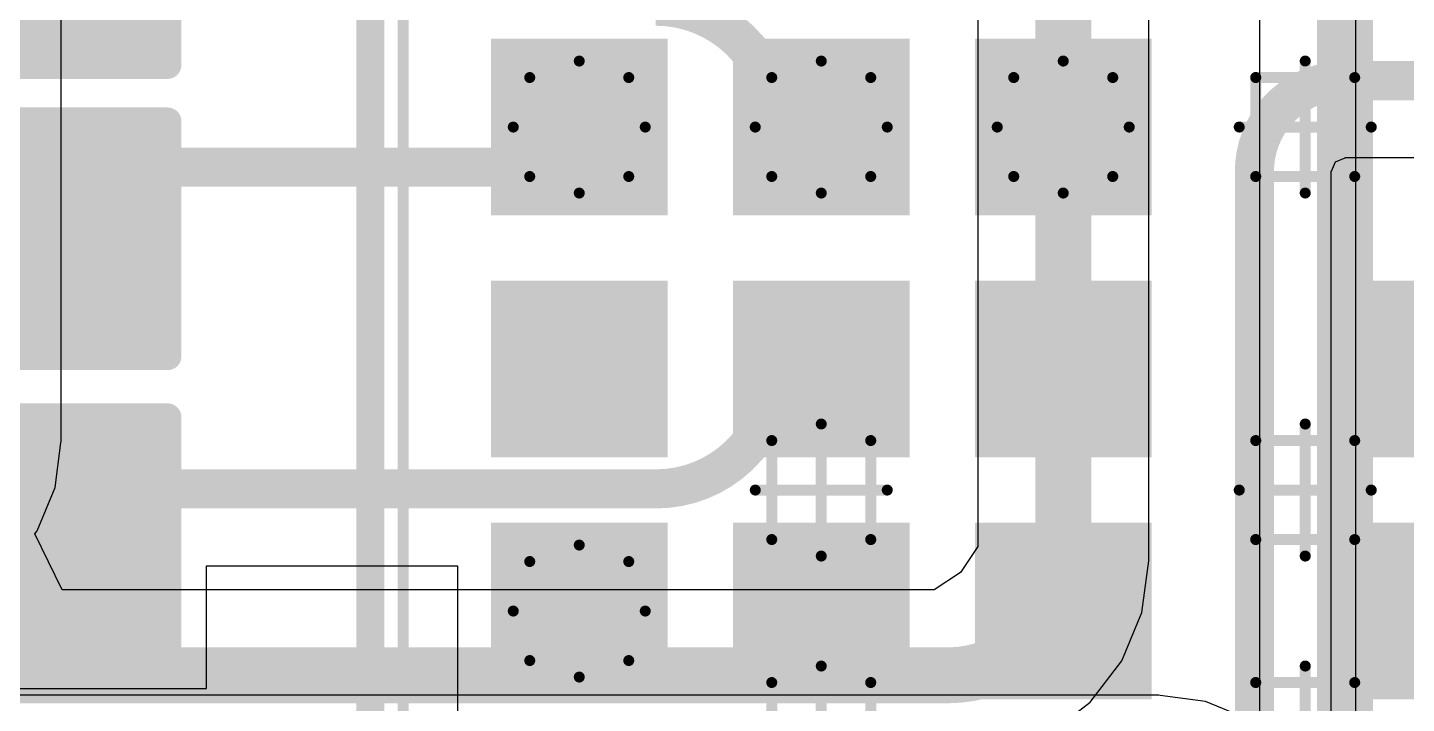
# Model space of a CAD drawing. Header units: inches. Extents: x -0.01 to 2.44, y -0.01 to 2.26.
# Drawn here: x 1.498 to 1.7447, y 0.3448 to 0.4657 of the extents above; entities that cross this region are included whole.
import ezdxf

# ---------------------------------------------------------------- set-up
doc = ezdxf.new("R2010")
doc.units = ezdxf.units.IN
doc.header["$MEASUREMENT"] = 0
for name, color, linetype in [('SIGNAL1', 90, 'Continuous'), ('SIGNAL2', 156, 'Continuous'), ('Top 3D Body', 76, 'Continuous'), ('Top Assembly', 56, 'Continuous'), ('Top Component Center', 56, 'Continuous'), ('Top Layer', 1, 'Continuous'), ('Top Overlay', 2, 'Continuous'), ('Top Paste', 8, 'Continuous'), ('Top Solder', 216, 'Continuous')]:
    doc.layers.add(name, color=color, linetype=linetype)

# ---------------------------------------------------------------- blocks, each defined once
blk = doc.blocks.new('NORA_B120_00B_28')
at = {"layer": 'Top Layer'}
for points in [[(0.03346, -0.01181), (0.00984, -0.01181), (0.00984, 0.01181), (0.03346, 0.01181)], [(0.09843, -0.01181), (0.0748, -0.01181), (0.0748, 0.01181), (0.09843, 0.01181)], [(0.14173, -0.01181), (0.11811, -0.01181), (0.11811, 0.01181), (0.14173, 0.01181)], [(0.18504, -0.01181), (0.16142, -0.01181), (0.16142, 0.01181), (0.18504, 0.01181)], [(0.03346, -0.05512), (0.00984, -0.05512), (0.00984, -0.0315), (0.03346, -0.0315)], [(0.09843, -0.05512), (0.0748, -0.05512), (0.0748, -0.0315), (0.09843, -0.0315)], [(0.14173, -0.05512), (0.11811, -0.05512), (0.11811, -0.0315), (0.14173, -0.0315)], [(0.18504, -0.05512), (0.16142, -0.05512), (0.16142, -0.0315), (0.18504, -0.0315)], [(0.09843, -0.09843), (0.0748, -0.09843), (0.0748, -0.0748), (0.09843, -0.0748)], [(0.14173, -0.09843), (0.11811, -0.09843), (0.11811, -0.0748), (0.14173, -0.0748)], [(0.18504, -0.09843), (0.16142, -0.09843), (0.16142, -0.0748), (0.18504, -0.0748)]]:
    blk.add_hatch(color=1, dxfattribs=at).paths.add_polyline_path(points)
at = {"layer": 'Top Paste'}
for points in [[(0.03346, -0.01181), (0.00984, -0.01181), (0.00984, 0.01181), (0.03346, 0.01181)], [(0.09843, -0.01181), (0.0748, -0.01181), (0.0748, 0.01181), (0.09843, 0.01181)], [(0.14173, -0.01181), (0.11811, -0.01181), (0.11811, 0.01181), (0.14173, 0.01181)], [(0.18504, -0.01181), (0.16142, -0.01181), (0.16142, 0.01181), (0.18504, 0.01181)], [(0.03346, -0.05512), (0.00984, -0.05512), (0.00984, -0.0315), (0.03346, -0.0315)], [(0.09843, -0.05512), (0.0748, -0.05512), (0.0748, -0.0315), (0.09843, -0.0315)], [(0.14173, -0.05512), (0.11811, -0.05512), (0.11811, -0.0315), (0.14173, -0.0315)], [(0.18504, -0.05512), (0.16142, -0.05512), (0.16142, -0.0315), (0.18504, -0.0315)], [(0.09843, -0.09843), (0.0748, -0.09843), (0.0748, -0.0748), (0.09843, -0.0748)], [(0.14173, -0.09843), (0.11811, -0.09843), (0.11811, -0.0748), (0.14173, -0.0748)], [(0.18504, -0.09843), (0.16142, -0.09843), (0.16142, -0.0748), (0.18504, -0.0748)]]:
    blk.add_hatch(color=8, dxfattribs=at).paths.add_polyline_path(points)
at = {"layer": 'Top Solder'}
for points in [[(0.03746, -0.01581), (0.00584, -0.01581), (0.00584, 0.01581), (0.03746, 0.01581)], [(0.10243, -0.01581), (0.0708, -0.01581), (0.0708, 0.01581), (0.10243, 0.01581)], [(0.14573, -0.01581), (0.11411, -0.01581), (0.11411, 0.01581), (0.14573, 0.01581)], [(0.18904, -0.01581), (0.15742, -0.01581), (0.15742, 0.01581), (0.18904, 0.01581)], [(0.03746, -0.05912), (0.00584, -0.05912), (0.00584, -0.0275), (0.03746, -0.0275)], [(0.10243, -0.05912), (0.0708, -0.05912), (0.0708, -0.0275), (0.10243, -0.0275)], [(0.14573, -0.05912), (0.11411, -0.05912), (0.11411, -0.0275), (0.14573, -0.0275)], [(0.18904, -0.05912), (0.15742, -0.05912), (0.15742, -0.0275), (0.18904, -0.0275)], [(0.10243, -0.10243), (0.0708, -0.10243), (0.0708, -0.0708), (0.10243, -0.0708)], [(0.14573, -0.10243), (0.11411, -0.10243), (0.11411, -0.0708), (0.14573, -0.0708)], [(0.18904, -0.10243), (0.15742, -0.10243), (0.15742, -0.0708), (0.18904, -0.0708)]]:
    blk.add_hatch(color=216, dxfattribs=at).paths.add_polyline_path(points)
at = {"layer": 'Top 3D Body'}
blk.add_lwpolyline([(0.20472, 0.31693, 0.00197, 0.00197, 0), (0.20472, -0.24606, 0.00197, 0.00197, 0)], format="xyseb", dxfattribs=at)
at = {"layer": 'Top Assembly'}
for points in [[(0.03445, 0.03051, 0.00197, 0.00197, 0), (0.03445, 0.01279, 0.00197, 0.00197, 0)], [(0.05217, 0.03051, 0.00197, 0.00197, 0), (0.05217, 0.01279, 0.00197, 0.00197, 0)], [(0.12106, 0.03051, 0.00197, 0.00197, 0), (0.12106, 0.01279, 0.00197, 0.00197, 0)], [(0.13878, 0.03051, 0.00197, 0.00197, 0), (0.13878, 0.01279, 0.00197, 0.00197, 0)], [(0.05217, 0.01279, 0.00197, 0.00197, 0), (0.03445, 0.01279, 0.00197, 0.00197, 0)], [(0.13878, 0.01279, 0.00197, 0.00197, 0), (0.12106, 0.01279, 0.00197, 0.00197, 0)], [(0.16437, 0.00886, 0.00197, 0.00197, 0), (0.16437, -0.00886, 0.00197, 0.00197, 0)], [(0.18209, 0.00886, 0.00197, 0.00197, 0), (0.16437, 0.00886, 0.00197, 0.00197, 0)], [(0.18209, 0.00886, 0.00197, 0.00197, 0), (0.18209, -0.00886, 0.00197, 0.00197, 0)], [(0.18209, -0.00886, 0.00197, 0.00197, 0), (0.16437, -0.00886, 0.00197, 0.00197, 0)], [(0.03445, -0.01279, 0.00197, 0.00197, 0), (0.03445, -0.03051, 0.00197, 0.00197, 0)], [(0.05217, -0.01279, 0.00197, 0.00197, 0), (0.03445, -0.01279, 0.00197, 0.00197, 0)], [(0.05217, -0.01279, 0.00197, 0.00197, 0), (0.05217, -0.03051, 0.00197, 0.00197, 0)], [(0.12106, -0.01279, 0.00197, 0.00197, 0), (0.12106, -0.03051, 0.00197, 0.00197, 0)], [(0.13878, -0.01279, 0.00197, 0.00197, 0), (0.12106, -0.01279, 0.00197, 0.00197, 0)], [(0.13878, -0.01279, 0.00197, 0.00197, 0), (0.13878, -0.03051, 0.00197, 0.00197, 0)], [(0.05217, -0.03051, 0.00197, 0.00197, 0), (0.03445, -0.03051, 0.00197, 0.00197, 0)], [(0.13878, -0.03051, 0.00197, 0.00197, 0), (0.12106, -0.03051, 0.00197, 0.00197, 0)], [(0.03445, -0.07776, 0.00197, 0.00197, 0), (0.03445, -0.09547, 0.00197, 0.00197, 0)], [(0.05217, -0.07776, 0.00197, 0.00197, 0), (0.03445, -0.07776, 0.00197, 0.00197, 0)], [(0.05217, -0.07776, 0.00197, 0.00197, 0), (0.05217, -0.09547, 0.00197, 0.00197, 0)], [(0.09547, -0.07776, 0.00197, 0.00197, 0), (0.07776, -0.07776, 0.00197, 0.00197, 0)], [(0.07776, -0.07776, 0.00197, 0.00197, 0), (0.07776, -0.09547, 0.00197, 0.00197, 0)], [(0.09547, -0.07776, 0.00197, 0.00197, 0), (0.09547, -0.09547, 0.00197, 0.00197, 0)], [(0.12106, -0.07776, 0.00197, 0.00197, 0), (0.12106, -0.09547, 0.00197, 0.00197, 0)], [(0.13878, -0.07776, 0.00197, 0.00197, 0), (0.12106, -0.07776, 0.00197, 0.00197, 0)], [(0.13878, -0.07776, 0.00197, 0.00197, 0), (0.13878, -0.09547, 0.00197, 0.00197, 0)], [(0.16437, -0.07776, 0.00197, 0.00197, 0), (0.16437, -0.09547, 0.00197, 0.00197, 0)], [(0.18209, -0.07776, 0.00197, 0.00197, 0), (0.16437, -0.07776, 0.00197, 0.00197, 0)], [(0.18209, -0.07776, 0.00197, 0.00197, 0), (0.18209, -0.09547, 0.00197, 0.00197, 0)], [(0.05217, -0.09547, 0.00197, 0.00197, 0), (0.03445, -0.09547, 0.00197, 0.00197, 0)], [(0.09547, -0.09547, 0.00197, 0.00197, 0), (0.07776, -0.09547, 0.00197, 0.00197, 0)], [(0.13878, -0.09547, 0.00197, 0.00197, 0), (0.12106, -0.09547, 0.00197, 0.00197, 0)], [(0.18209, -0.09547, 0.00197, 0.00197, 0), (0.16437, -0.09547, 0.00197, 0.00197, 0)]]:
    blk.add_lwpolyline(points, format="xyseb", dxfattribs=at)
for points in [[(0.03396, 0.01279, 0.000984, 0.000984, 1), (0.03494, 0.01279, 0.000984, 0.000984, 1)], [(0.03396, 0.01279, 0.000984, 0.000984, 1), (0.03494, 0.01279, 0.000984, 0.000984, 1)], [(0.05167, 0.01279, 0.000984, 0.000984, 1), (0.05266, 0.01279, 0.000984, 0.000984, 1)], [(0.05167, 0.01279, 0.000984, 0.000984, 1), (0.05266, 0.01279, 0.000984, 0.000984, 1)], [(0.12057, 0.01279, 0.000984, 0.000984, 1), (0.12156, 0.01279, 0.000984, 0.000984, 1)], [(0.12057, 0.01279, 0.000984, 0.000984, 1), (0.12156, 0.01279, 0.000984, 0.000984, 1)], [(0.13829, 0.01279, 0.000984, 0.000984, 1), (0.13927, 0.01279, 0.000984, 0.000984, 1)], [(0.13829, 0.01279, 0.000984, 0.000984, 1), (0.13927, 0.01279, 0.000984, 0.000984, 1)], [(0.16388, 0.00886, 0.000984, 0.000984, 1), (0.16486, 0.00886, 0.000984, 0.000984, 1)], [(0.16388, 0.00886, 0.000984, 0.000984, 1), (0.16486, 0.00886, 0.000984, 0.000984, 1)], [(0.1816, 0.00886, 0.000984, 0.000984, 1), (0.18258, 0.00886, 0.000984, 0.000984, 1)], [(0.1816, 0.00886, 0.000984, 0.000984, 1), (0.18258, 0.00886, 0.000984, 0.000984, 1)], [(0.16388, -0.00886, 0.000984, 0.000984, 1), (0.16486, -0.00886, 0.000984, 0.000984, 1)], [(0.16388, -0.00886, 0.000984, 0.000984, 1), (0.16486, -0.00886, 0.000984, 0.000984, 1)], [(0.1816, -0.00886, 0.000984, 0.000984, 1), (0.18258, -0.00886, 0.000984, 0.000984, 1)], [(0.1816, -0.00886, 0.000984, 0.000984, 1), (0.18258, -0.00886, 0.000984, 0.000984, 1)], [(0.03396, -0.01279, 0.000984, 0.000984, 1), (0.03494, -0.01279, 0.000984, 0.000984, 1)], [(0.03396, -0.01279, 0.000984, 0.000984, 1), (0.03494, -0.01279, 0.000984, 0.000984, 1)], [(0.05167, -0.01279, 0.000984, 0.000984, 1), (0.05266, -0.01279, 0.000984, 0.000984, 1)], [(0.05167, -0.01279, 0.000984, 0.000984, 1), (0.05266, -0.01279, 0.000984, 0.000984, 1)], [(0.12057, -0.01279, 0.000984, 0.000984, 1), (0.12156, -0.01279, 0.000984, 0.000984, 1)], [(0.12057, -0.01279, 0.000984, 0.000984, 1), (0.12156, -0.01279, 0.000984, 0.000984, 1)], [(0.13829, -0.01279, 0.000984, 0.000984, 1), (0.13927, -0.01279, 0.000984, 0.000984, 1)], [(0.13829, -0.01279, 0.000984, 0.000984, 1), (0.13927, -0.01279, 0.000984, 0.000984, 1)], [(0.03396, -0.03051, 0.000984, 0.000984, 1), (0.03494, -0.03051, 0.000984, 0.000984, 1)], [(0.03396, -0.03051, 0.000984, 0.000984, 1), (0.03494, -0.03051, 0.000984, 0.000984, 1)], [(0.05167, -0.03051, 0.000984, 0.000984, 1), (0.05266, -0.03051, 0.000984, 0.000984, 1)], [(0.05167, -0.03051, 0.000984, 0.000984, 1), (0.05266, -0.03051, 0.000984, 0.000984, 1)], [(0.12057, -0.03051, 0.000984, 0.000984, 1), (0.12156, -0.03051, 0.000984, 0.000984, 1)], [(0.12057, -0.03051, 0.000984, 0.000984, 1), (0.12156, -0.03051, 0.000984, 0.000984, 1)], [(0.13829, -0.03051, 0.000984, 0.000984, 1), (0.13927, -0.03051, 0.000984, 0.000984, 1)], [(0.13829, -0.03051, 0.000984, 0.000984, 1), (0.13927, -0.03051, 0.000984, 0.000984, 1)], [(0.03396, -0.07776, 0.000984, 0.000984, 1), (0.03494, -0.07776, 0.000984, 0.000984, 1)], [(0.03396, -0.07776, 0.000984, 0.000984, 1), (0.03494, -0.07776, 0.000984, 0.000984, 1)], [(0.05167, -0.07776, 0.000984, 0.000984, 1), (0.05266, -0.07776, 0.000984, 0.000984, 1)], [(0.05167, -0.07776, 0.000984, 0.000984, 1), (0.05266, -0.07776, 0.000984, 0.000984, 1)], [(0.07726, -0.07776, 0.000984, 0.000984, 1), (0.07825, -0.07776, 0.000984, 0.000984, 1)], [(0.07726, -0.07776, 0.000984, 0.000984, 1), (0.07825, -0.07776, 0.000984, 0.000984, 1)], [(0.09498, -0.07776, 0.000984, 0.000984, 1), (0.09597, -0.07776, 0.000984, 0.000984, 1)], [(0.09498, -0.07776, 0.000984, 0.000984, 1), (0.09597, -0.07776, 0.000984, 0.000984, 1)], [(0.12057, -0.07776, 0.000984, 0.000984, 1), (0.12156, -0.07776, 0.000984, 0.000984, 1)], [(0.12057, -0.07776, 0.000984, 0.000984, 1), (0.12156, -0.07776, 0.000984, 0.000984, 1)], [(0.13829, -0.07776, 0.000984, 0.000984, 1), (0.13927, -0.07776, 0.000984, 0.000984, 1)], [(0.13829, -0.07776, 0.000984, 0.000984, 1), (0.13927, -0.07776, 0.000984, 0.000984, 1)], [(0.16388, -0.07776, 0.000984, 0.000984, 1), (0.16486, -0.07776, 0.000984, 0.000984, 1)], [(0.16388, -0.07776, 0.000984, 0.000984, 1), (0.16486, -0.07776, 0.000984, 0.000984, 1)], [(0.1816, -0.07776, 0.000984, 0.000984, 1), (0.18258, -0.07776, 0.000984, 0.000984, 1)], [(0.1816, -0.07776, 0.000984, 0.000984, 1), (0.18258, -0.07776, 0.000984, 0.000984, 1)], [(0.03396, -0.09547, 0.000984, 0.000984, 1), (0.03494, -0.09547, 0.000984, 0.000984, 1)], [(0.03396, -0.09547, 0.000984, 0.000984, 1), (0.03494, -0.09547, 0.000984, 0.000984, 1)], [(0.05167, -0.09547, 0.000984, 0.000984, 1), (0.05266, -0.09547, 0.000984, 0.000984, 1)], [(0.05167, -0.09547, 0.000984, 0.000984, 1), (0.05266, -0.09547, 0.000984, 0.000984, 1)], [(0.07726, -0.09547, 0.000984, 0.000984, 1), (0.07825, -0.09547, 0.000984, 0.000984, 1)], [(0.07726, -0.09547, 0.000984, 0.000984, 1), (0.07825, -0.09547, 0.000984, 0.000984, 1)], [(0.09498, -0.09547, 0.000984, 0.000984, 1), (0.09597, -0.09547, 0.000984, 0.000984, 1)], [(0.09498, -0.09547, 0.000984, 0.000984, 1), (0.09597, -0.09547, 0.000984, 0.000984, 1)], [(0.12057, -0.09547, 0.000984, 0.000984, 1), (0.12156, -0.09547, 0.000984, 0.000984, 1)], [(0.12057, -0.09547, 0.000984, 0.000984, 1), (0.12156, -0.09547, 0.000984, 0.000984, 1)], [(0.13829, -0.09547, 0.000984, 0.000984, 1), (0.13927, -0.09547, 0.000984, 0.000984, 1)], [(0.13829, -0.09547, 0.000984, 0.000984, 1), (0.13927, -0.09547, 0.000984, 0.000984, 1)], [(0.16388, -0.09547, 0.000984, 0.000984, 1), (0.16486, -0.09547, 0.000984, 0.000984, 1)], [(0.16388, -0.09547, 0.000984, 0.000984, 1), (0.16486, -0.09547, 0.000984, 0.000984, 1)], [(0.1816, -0.09547, 0.000984, 0.000984, 1), (0.18258, -0.09547, 0.000984, 0.000984, 1)], [(0.1816, -0.09547, 0.000984, 0.000984, 1), (0.18258, -0.09547, 0.000984, 0.000984, 1)]]:
    blk.add_lwpolyline(points, format="xyseb", close=True, dxfattribs=at)
at = {"layer": 'Top Component Center'}
for points in [[(0.04331, 0.03346, 0.00197, 0.00197, 0), (0.04331, 0.00984, 0.00197, 0.00197, 0)], [(0.12992, 0.03346, 0.00197, 0.00197, 0), (0.12992, 0.00984, 0.00197, 0.00197, 0)], [(0.03445, 0.03051, 0.00197, 0.00197, 0), (0.03445, 0.01279, 0.00197, 0.00197, 0)], [(0.05216, 0.03051, 0.00197, 0.00197, 0), (0.05216, 0.01279, 0.00197, 0.00197, 0)], [(0.12106, 0.03051, 0.00197, 0.00197, 0), (0.12106, 0.01279, 0.00197, 0.00197, 0)], [(0.13878, 0.03051, 0.00197, 0.00197, 0), (0.13878, 0.01279, 0.00197, 0.00197, 0)], [(0.05216, 0.01279, 0.00197, 0.00197, 0), (0.03445, 0.01279, 0.00197, 0.00197, 0)], [(0.13878, 0.01279, 0.00197, 0.00197, 0), (0.12106, 0.01279, 0.00197, 0.00197, 0)], [(0.17323, 0.01181, 0.00197, 0.00197, 0), (0.17323, -0.01181, 0.00197, 0.00197, 0)], [(0.18209, 0.00886, 0.00197, 0.00197, 0), (0.16437, 0.00886, 0.00197, 0.00197, 0)], [(0.16437, 0.00886, 0.00197, 0.00197, 0), (0.16437, -0.00886, 0.00197, 0.00197, 0)], [(0.18209, 0.00886, 0.00197, 0.00197, 0), (0.18209, -0.00886, 0.00197, 0.00197, 0)], [(0.18504, 0, 0.00197, 0.00197, 0), (0.16142, 0, 0.00197, 0.00197, 0)], [(0.04331, -0.00984, 0.00197, 0.00197, 0), (0.04331, -0.03347, 0.00197, 0.00197, 0)], [(0.12992, -0.00984, 0.00197, 0.00197, 0), (0.12992, -0.03347, 0.00197, 0.00197, 0)], [(0.18209, -0.00886, 0.00197, 0.00197, 0), (0.16437, -0.00886, 0.00197, 0.00197, 0)], [(0.03445, -0.0128, 0.00197, 0.00197, 0), (0.03445, -0.03051, 0.00197, 0.00197, 0)], [(0.05216, -0.0128, 0.00197, 0.00197, 0), (0.03445, -0.0128, 0.00197, 0.00197, 0)], [(0.05216, -0.0128, 0.00197, 0.00197, 0), (0.05216, -0.03051, 0.00197, 0.00197, 0)], [(0.12106, -0.0128, 0.00197, 0.00197, 0), (0.12106, -0.03051, 0.00197, 0.00197, 0)], [(0.13878, -0.0128, 0.00197, 0.00197, 0), (0.12106, -0.0128, 0.00197, 0.00197, 0)], [(0.13878, -0.0128, 0.00197, 0.00197, 0), (0.13878, -0.03051, 0.00197, 0.00197, 0)], [(0.05512, -0.02165, 0.00197, 0.00197, 0), (0.03149, -0.02165, 0.00197, 0.00197, 0)], [(0.14173, -0.02165, 0.00197, 0.00197, 0), (0.11811, -0.02165, 0.00197, 0.00197, 0)], [(0.05216, -0.03051, 0.00197, 0.00197, 0), (0.03445, -0.03051, 0.00197, 0.00197, 0)], [(0.13878, -0.03051, 0.00197, 0.00197, 0), (0.12106, -0.03051, 0.00197, 0.00197, 0)], [(0.04331, -0.0748, 0.00197, 0.00197, 0), (0.04331, -0.09843, 0.00197, 0.00197, 0)], [(0.08661, -0.0748, 0.00197, 0.00197, 0), (0.08661, -0.09842, 0.00197, 0.00197, 0)], [(0.12992, -0.0748, 0.00197, 0.00197, 0), (0.12992, -0.09842, 0.00197, 0.00197, 0)], [(0.17323, -0.0748, 0.00197, 0.00197, 0), (0.17323, -0.09842, 0.00197, 0.00197, 0)], [(0.03445, -0.07776, 0.00197, 0.00197, 0), (0.03445, -0.09547, 0.00197, 0.00197, 0)], [(0.05217, -0.07776, 0.00197, 0.00197, 0), (0.03445, -0.07776, 0.00197, 0.00197, 0)], [(0.05217, -0.07776, 0.00197, 0.00197, 0), (0.05217, -0.09547, 0.00197, 0.00197, 0)], [(0.07776, -0.07776, 0.00197, 0.00197, 0), (0.07776, -0.09547, 0.00197, 0.00197, 0)], [(0.09547, -0.07776, 0.00197, 0.00197, 0), (0.07776, -0.07776, 0.00197, 0.00197, 0)], [(0.09547, -0.07776, 0.00197, 0.00197, 0), (0.09547, -0.09547, 0.00197, 0.00197, 0)], [(0.13878, -0.07776, 0.00197, 0.00197, 0), (0.12106, -0.07776, 0.00197, 0.00197, 0)], [(0.12106, -0.07776, 0.00197, 0.00197, 0), (0.12106, -0.09547, 0.00197, 0.00197, 0)], [(0.13878, -0.07776, 0.00197, 0.00197, 0), (0.13878, -0.09547, 0.00197, 0.00197, 0)], [(0.16437, -0.07776, 0.00197, 0.00197, 0), (0.16437, -0.09547, 0.00197, 0.00197, 0)], [(0.18209, -0.07776, 0.00197, 0.00197, 0), (0.16437, -0.07776, 0.00197, 0.00197, 0)], [(0.18209, -0.07776, 0.00197, 0.00197, 0), (0.18209, -0.09547, 0.00197, 0.00197, 0)], [(0.05512, -0.08661, 0.00197, 0.00197, 0), (0.0315, -0.08661, 0.00197, 0.00197, 0)], [(0.09843, -0.08661, 0.00197, 0.00197, 0), (0.0748, -0.08661, 0.00197, 0.00197, 0)], [(0.14173, -0.08661, 0.00197, 0.00197, 0), (0.11811, -0.08661, 0.00197, 0.00197, 0)], [(0.18504, -0.08661, 0.00197, 0.00197, 0), (0.16142, -0.08661, 0.00197, 0.00197, 0)], [(0.05217, -0.09547, 0.00197, 0.00197, 0), (0.03445, -0.09547, 0.00197, 0.00197, 0)], [(0.09547, -0.09547, 0.00197, 0.00197, 0), (0.07776, -0.09547, 0.00197, 0.00197, 0)], [(0.13878, -0.09547, 0.00197, 0.00197, 0), (0.12106, -0.09547, 0.00197, 0.00197, 0)], [(0.18209, -0.09547, 0.00197, 0.00197, 0), (0.16437, -0.09547, 0.00197, 0.00197, 0)]]:
    blk.add_lwpolyline(points, format="xyseb", dxfattribs=at)
for points in [[(0.03396, 0.01279, 0.000984, 0.000984, 1), (0.03494, 0.01279, 0.000984, 0.000984, 1)], [(0.03396, 0.01279, 0.000984, 0.000984, 1), (0.03494, 0.01279, 0.000984, 0.000984, 1)], [(0.05167, 0.01279, 0.000984, 0.000984, 1), (0.05266, 0.01279, 0.000984, 0.000984, 1)], [(0.05167, 0.01279, 0.000984, 0.000984, 1), (0.05266, 0.01279, 0.000984, 0.000984, 1)], [(0.12057, 0.01279, 0.000984, 0.000984, 1), (0.12156, 0.01279, 0.000984, 0.000984, 1)], [(0.12057, 0.01279, 0.000984, 0.000984, 1), (0.12156, 0.01279, 0.000984, 0.000984, 1)], [(0.13829, 0.01279, 0.000984, 0.000984, 1), (0.13927, 0.01279, 0.000984, 0.000984, 1)], [(0.13829, 0.01279, 0.000984, 0.000984, 1), (0.13927, 0.01279, 0.000984, 0.000984, 1)], [(0.17274, 0.01181, 0.000984, 0.000984, 1), (0.17372, 0.01181, 0.000984, 0.000984, 1)], [(0.04281, 0.00984, 0.000984, 0.000984, 1), (0.0438, 0.00984, 0.000984, 0.000984, 1)], [(0.12943, 0.00984, 0.000984, 0.000984, 1), (0.13041, 0.00984, 0.000984, 0.000984, 1)], [(0.16388, 0.00886, 0.000984, 0.000984, 1), (0.16486, 0.00886, 0.000984, 0.000984, 1)], [(0.16388, 0.00886, 0.000984, 0.000984, 1), (0.16486, 0.00886, 0.000984, 0.000984, 1)], [(0.1816, 0.00886, 0.000984, 0.000984, 1), (0.18258, 0.00886, 0.000984, 0.000984, 1)], [(0.1816, 0.00886, 0.000984, 0.000984, 1), (0.18258, 0.00886, 0.000984, 0.000984, 1)], [(0.16093, 0, 0.000984, 0.000984, 1), (0.16191, 0, 0.000984, 0.000984, 1)], [(0.18455, 0, 0.000984, 0.000984, 1), (0.18553, 0, 0.000984, 0.000984, 1)], [(0.04281, -0.00984, 0.000984, 0.000984, 1), (0.0438, -0.00984, 0.000984, 0.000984, 1)], [(0.12943, -0.00984, 0.000984, 0.000984, 1), (0.13041, -0.00984, 0.000984, 0.000984, 1)], [(0.16388, -0.00886, 0.000984, 0.000984, 1), (0.16486, -0.00886, 0.000984, 0.000984, 1)], [(0.16388, -0.00886, 0.000984, 0.000984, 1), (0.16486, -0.00886, 0.000984, 0.000984, 1)], [(0.1816, -0.00886, 0.000984, 0.000984, 1), (0.18258, -0.00886, 0.000984, 0.000984, 1)], [(0.1816, -0.00886, 0.000984, 0.000984, 1), (0.18258, -0.00886, 0.000984, 0.000984, 1)], [(0.03396, -0.0128, 0.000984, 0.000984, 1), (0.03494, -0.0128, 0.000984, 0.000984, 1)], [(0.03396, -0.0128, 0.000984, 0.000984, 1), (0.03494, -0.0128, 0.000984, 0.000984, 1)], [(0.05167, -0.0128, 0.000984, 0.000984, 1), (0.05266, -0.0128, 0.000984, 0.000984, 1)], [(0.05167, -0.0128, 0.000984, 0.000984, 1), (0.05266, -0.0128, 0.000984, 0.000984, 1)], [(0.12057, -0.0128, 0.000984, 0.000984, 1), (0.12156, -0.0128, 0.000984, 0.000984, 1)], [(0.12057, -0.0128, 0.000984, 0.000984, 1), (0.12156, -0.0128, 0.000984, 0.000984, 1)], [(0.13829, -0.0128, 0.000984, 0.000984, 1), (0.13927, -0.0128, 0.000984, 0.000984, 1)], [(0.13829, -0.0128, 0.000984, 0.000984, 1), (0.13927, -0.0128, 0.000984, 0.000984, 1)], [(0.17274, -0.01181, 0.000984, 0.000984, 1), (0.17372, -0.01181, 0.000984, 0.000984, 1)], [(0.031, -0.02165, 0.000984, 0.000984, 1), (0.03199, -0.02165, 0.000984, 0.000984, 1)], [(0.05462, -0.02165, 0.000984, 0.000984, 1), (0.05561, -0.02165, 0.000984, 0.000984, 1)], [(0.11762, -0.02165, 0.000984, 0.000984, 1), (0.1186, -0.02165, 0.000984, 0.000984, 1)], [(0.14124, -0.02165, 0.000984, 0.000984, 1), (0.14222, -0.02165, 0.000984, 0.000984, 1)], [(0.03396, -0.03051, 0.000984, 0.000984, 1), (0.03494, -0.03051, 0.000984, 0.000984, 1)], [(0.03396, -0.03051, 0.000984, 0.000984, 1), (0.03494, -0.03051, 0.000984, 0.000984, 1)], [(0.05167, -0.03051, 0.000984, 0.000984, 1), (0.05266, -0.03051, 0.000984, 0.000984, 1)], [(0.05167, -0.03051, 0.000984, 0.000984, 1), (0.05266, -0.03051, 0.000984, 0.000984, 1)], [(0.12057, -0.03051, 0.000984, 0.000984, 1), (0.12156, -0.03051, 0.000984, 0.000984, 1)], [(0.12057, -0.03051, 0.000984, 0.000984, 1), (0.12156, -0.03051, 0.000984, 0.000984, 1)], [(0.13829, -0.03051, 0.000984, 0.000984, 1), (0.13927, -0.03051, 0.000984, 0.000984, 1)], [(0.13829, -0.03051, 0.000984, 0.000984, 1), (0.13927, -0.03051, 0.000984, 0.000984, 1)], [(0.04281, -0.03347, 0.000984, 0.000984, 1), (0.0438, -0.03347, 0.000984, 0.000984, 1)], [(0.12943, -0.03347, 0.000984, 0.000984, 1), (0.13041, -0.03347, 0.000984, 0.000984, 1)], [(0.04282, -0.0748, 0.000984, 0.000984, 1), (0.0438, -0.0748, 0.000984, 0.000984, 1)], [(0.08612, -0.0748, 0.000984, 0.000984, 1), (0.08711, -0.0748, 0.000984, 0.000984, 1)], [(0.12943, -0.0748, 0.000984, 0.000984, 1), (0.13041, -0.0748, 0.000984, 0.000984, 1)], [(0.17274, -0.0748, 0.000984, 0.000984, 1), (0.17372, -0.0748, 0.000984, 0.000984, 1)], [(0.03396, -0.07776, 0.000984, 0.000984, 1), (0.03494, -0.07776, 0.000984, 0.000984, 1)], [(0.03396, -0.07776, 0.000984, 0.000984, 1), (0.03494, -0.07776, 0.000984, 0.000984, 1)], [(0.05167, -0.07776, 0.000984, 0.000984, 1), (0.05266, -0.07776, 0.000984, 0.000984, 1)], [(0.05167, -0.07776, 0.000984, 0.000984, 1), (0.05266, -0.07776, 0.000984, 0.000984, 1)], [(0.07726, -0.07776, 0.000984, 0.000984, 1), (0.07825, -0.07776, 0.000984, 0.000984, 1)], [(0.07726, -0.07776, 0.000984, 0.000984, 1), (0.07825, -0.07776, 0.000984, 0.000984, 1)], [(0.09498, -0.07776, 0.000984, 0.000984, 1), (0.09597, -0.07776, 0.000984, 0.000984, 1)], [(0.09498, -0.07776, 0.000984, 0.000984, 1), (0.09597, -0.07776, 0.000984, 0.000984, 1)], [(0.12057, -0.07776, 0.000984, 0.000984, 1), (0.12156, -0.07776, 0.000984, 0.000984, 1)], [(0.12057, -0.07776, 0.000984, 0.000984, 1), (0.12156, -0.07776, 0.000984, 0.000984, 1)], [(0.13829, -0.07776, 0.000984, 0.000984, 1), (0.13927, -0.07776, 0.000984, 0.000984, 1)], [(0.13829, -0.07776, 0.000984, 0.000984, 1), (0.13927, -0.07776, 0.000984, 0.000984, 1)], [(0.16388, -0.07776, 0.000984, 0.000984, 1), (0.16486, -0.07776, 0.000984, 0.000984, 1)], [(0.16388, -0.07776, 0.000984, 0.000984, 1), (0.16486, -0.07776, 0.000984, 0.000984, 1)], [(0.1816, -0.07776, 0.000984, 0.000984, 1), (0.18258, -0.07776, 0.000984, 0.000984, 1)], [(0.1816, -0.07776, 0.000984, 0.000984, 1), (0.18258, -0.07776, 0.000984, 0.000984, 1)], [(0.031, -0.08661, 0.000984, 0.000984, 1), (0.03199, -0.08661, 0.000984, 0.000984, 1)], [(0.05463, -0.08661, 0.000984, 0.000984, 1), (0.05561, -0.08661, 0.000984, 0.000984, 1)], [(0.07431, -0.08661, 0.000984, 0.000984, 1), (0.0753, -0.08661, 0.000984, 0.000984, 1)], [(0.09793, -0.08661, 0.000984, 0.000984, 1), (0.09892, -0.08661, 0.000984, 0.000984, 1)], [(0.11762, -0.08661, 0.000984, 0.000984, 1), (0.1186, -0.08661, 0.000984, 0.000984, 1)], [(0.14124, -0.08661, 0.000984, 0.000984, 1), (0.14223, -0.08661, 0.000984, 0.000984, 1)], [(0.16093, -0.08661, 0.000984, 0.000984, 1), (0.16191, -0.08661, 0.000984, 0.000984, 1)], [(0.18455, -0.08661, 0.000984, 0.000984, 1), (0.18553, -0.08661, 0.000984, 0.000984, 1)], [(0.03396, -0.09547, 0.000984, 0.000984, 1), (0.03494, -0.09547, 0.000984, 0.000984, 1)], [(0.03396, -0.09547, 0.000984, 0.000984, 1), (0.03494, -0.09547, 0.000984, 0.000984, 1)], [(0.05167, -0.09547, 0.000984, 0.000984, 1), (0.05266, -0.09547, 0.000984, 0.000984, 1)], [(0.05167, -0.09547, 0.000984, 0.000984, 1), (0.05266, -0.09547, 0.000984, 0.000984, 1)], [(0.07726, -0.09547, 0.000984, 0.000984, 1), (0.07825, -0.09547, 0.000984, 0.000984, 1)], [(0.07726, -0.09547, 0.000984, 0.000984, 1), (0.07825, -0.09547, 0.000984, 0.000984, 1)], [(0.09498, -0.09547, 0.000984, 0.000984, 1), (0.09597, -0.09547, 0.000984, 0.000984, 1)], [(0.09498, -0.09547, 0.000984, 0.000984, 1), (0.09597, -0.09547, 0.000984, 0.000984, 1)], [(0.12057, -0.09547, 0.000984, 0.000984, 1), (0.12156, -0.09547, 0.000984, 0.000984, 1)], [(0.12057, -0.09547, 0.000984, 0.000984, 1), (0.12156, -0.09547, 0.000984, 0.000984, 1)], [(0.13829, -0.09547, 0.000984, 0.000984, 1), (0.13927, -0.09547, 0.000984, 0.000984, 1)], [(0.13829, -0.09547, 0.000984, 0.000984, 1), (0.13927, -0.09547, 0.000984, 0.000984, 1)], [(0.16388, -0.09547, 0.000984, 0.000984, 1), (0.16486, -0.09547, 0.000984, 0.000984, 1)], [(0.16388, -0.09547, 0.000984, 0.000984, 1), (0.16486, -0.09547, 0.000984, 0.000984, 1)], [(0.1816, -0.09547, 0.000984, 0.000984, 1), (0.18258, -0.09547, 0.000984, 0.000984, 1)], [(0.1816, -0.09547, 0.000984, 0.000984, 1), (0.18258, -0.09547, 0.000984, 0.000984, 1)], [(0.04282, -0.09843, 0.000984, 0.000984, 1), (0.0438, -0.09843, 0.000984, 0.000984, 1)], [(0.08612, -0.09842, 0.000984, 0.000984, 1), (0.08711, -0.09842, 0.000984, 0.000984, 1)], [(0.12943, -0.09842, 0.000984, 0.000984, 1), (0.13041, -0.09842, 0.000984, 0.000984, 1)], [(0.17274, -0.09842, 0.000984, 0.000984, 1), (0.17372, -0.09842, 0.000984, 0.000984, 1)]]:
    blk.add_lwpolyline(points, format="xyseb", close=True, dxfattribs=at)
at = {"layer": 'Top Overlay'}
blk.add_lwpolyline([(0.21063, 0.31693, 0.005, 0.005, 0), (0.21063, -0.25197, 0.005, 0.005, 0)], format="xyseb", dxfattribs=at)
blk = doc.blocks.new('R___0603_67')
at = {"layer": 'Top Layer'}
for points in [[(-0.015, 0.0175), (-0.015, -0.0175), (-0.045, -0.0175), (-0.045, 0.0175)], [(0.045, 0.0175), (0.045, -0.0175), (0.015, -0.0175), (0.015, 0.0175)]]:
    blk.add_hatch(color=1, dxfattribs=at).paths.add_polyline_path(points)
at = {"layer": 'Top Paste'}
for points in [[(-0.015, 0.0175), (-0.015, -0.0175), (-0.045, -0.0175), (-0.045, 0.0175)], [(0.045, 0.0175), (0.045, -0.0175), (0.015, -0.0175), (0.015, 0.0175)]]:
    blk.add_hatch(color=8, dxfattribs=at).paths.add_polyline_path(points)
at = {"layer": 'Top Solder'}
for points in [[(-0.011, 0.0215), (-0.011, -0.0215), (-0.049, -0.0215), (-0.049, 0.0215)], [(0.049, 0.0215), (0.049, -0.0215), (0.011, -0.0215), (0.011, 0.0215)]]:
    blk.add_hatch(color=216, dxfattribs=at).paths.add_polyline_path(points)
at = {"layer": 'Top Overlay'}
for points in [[(-0.048, -0.021, 0.005, 0.005, 0), (-0.048, 0.021, 0.005, 0.005, 0)], [(-0.048, 0.021, 0.005, 0.005, 0), (0.048, 0.021, 0.005, 0.005, 0)], [(0.048, -0.021, 0.005, 0.005, 0), (0.048, 0.021, 0.005, 0.005, 0)], [(-0.048, -0.021, 0.005, 0.005, 0), (0.048, -0.021, 0.005, 0.005, 0)]]:
    blk.add_lwpolyline(points, format="xyseb", dxfattribs=at)
for points in [[(-0.04925, 0.021, 0.0025, 0.0025, 1), (-0.04675, 0.021, 0.0025, 0.0025, 1)], [(-0.04925, 0.021, 0.0025, 0.0025, 1), (-0.04675, 0.021, 0.0025, 0.0025, 1)], [(0.04675, 0.021, 0.0025, 0.0025, 1), (0.04925, 0.021, 0.0025, 0.0025, 1)], [(0.04675, 0.021, 0.0025, 0.0025, 1), (0.04925, 0.021, 0.0025, 0.0025, 1)], [(-0.04925, -0.021, 0.0025, 0.0025, 1), (-0.04675, -0.021, 0.0025, 0.0025, 1)], [(-0.04925, -0.021, 0.0025, 0.0025, 1), (-0.04675, -0.021, 0.0025, 0.0025, 1)], [(0.04675, -0.021, 0.0025, 0.0025, 1), (0.04925, -0.021, 0.0025, 0.0025, 1)], [(0.04675, -0.021, 0.0025, 0.0025, 1), (0.04925, -0.021, 0.0025, 0.0025, 1)]]:
    blk.add_lwpolyline(points, format="xyseb", close=True, dxfattribs=at)
blk = doc.blocks.new('R___0603_68')
at = {"layer": 'Top Layer'}
for points in [[(-0.015, 0.0175), (-0.015, -0.0175), (-0.045, -0.0175), (-0.045, 0.0175)], [(0.045, 0.0175), (0.045, -0.0175), (0.015, -0.0175), (0.015, 0.0175)]]:
    blk.add_hatch(color=1, dxfattribs=at).paths.add_polyline_path(points)
at = {"layer": 'Top Paste'}
for points in [[(-0.015, 0.0175), (-0.015, -0.0175), (-0.045, -0.0175), (-0.045, 0.0175)], [(0.045, 0.0175), (0.045, -0.0175), (0.015, -0.0175), (0.015, 0.0175)]]:
    blk.add_hatch(color=8, dxfattribs=at).paths.add_polyline_path(points)
at = {"layer": 'Top Solder'}
for points in [[(-0.011, 0.0215), (-0.011, -0.0215), (-0.049, -0.0215), (-0.049, 0.0215)], [(0.049, 0.0215), (0.049, -0.0215), (0.011, -0.0215), (0.011, 0.0215)]]:
    blk.add_hatch(color=216, dxfattribs=at).paths.add_polyline_path(points)
at = {"layer": 'Top Overlay'}
for points in [[(-0.048, -0.021, 0.005, 0.005, 0), (-0.048, 0.021, 0.005, 0.005, 0)], [(-0.048, 0.021, 0.005, 0.005, 0), (0.048, 0.021, 0.005, 0.005, 0)], [(0.048, -0.021, 0.005, 0.005, 0), (0.048, 0.021, 0.005, 0.005, 0)], [(-0.048, -0.021, 0.005, 0.005, 0), (0.048, -0.021, 0.005, 0.005, 0)]]:
    blk.add_lwpolyline(points, format="xyseb", dxfattribs=at)
for points in [[(-0.04925, 0.021, 0.0025, 0.0025, 1), (-0.04675, 0.021, 0.0025, 0.0025, 1)], [(-0.04925, 0.021, 0.0025, 0.0025, 1), (-0.04675, 0.021, 0.0025, 0.0025, 1)], [(0.04675, 0.021, 0.0025, 0.0025, 1), (0.04925, 0.021, 0.0025, 0.0025, 1)], [(0.04675, 0.021, 0.0025, 0.0025, 1), (0.04925, 0.021, 0.0025, 0.0025, 1)], [(-0.04925, -0.021, 0.0025, 0.0025, 1), (-0.04675, -0.021, 0.0025, 0.0025, 1)], [(-0.04925, -0.021, 0.0025, 0.0025, 1), (-0.04675, -0.021, 0.0025, 0.0025, 1)], [(0.04675, -0.021, 0.0025, 0.0025, 1), (0.04925, -0.021, 0.0025, 0.0025, 1)], [(0.04675, -0.021, 0.0025, 0.0025, 1), (0.04925, -0.021, 0.0025, 0.0025, 1)]]:
    blk.add_lwpolyline(points, format="xyseb", close=True, dxfattribs=at)
blk = doc.blocks.new('R___0603_76')
at = {"layer": 'Top Layer'}
for points in [[(-0.015, 0.0175), (-0.015, -0.0175), (-0.045, -0.0175), (-0.045, 0.0175)], [(0.045, 0.0175), (0.045, -0.0175), (0.015, -0.0175), (0.015, 0.0175)]]:
    blk.add_hatch(color=1, dxfattribs=at).paths.add_polyline_path(points)
at = {"layer": 'Top Paste'}
for points in [[(-0.015, 0.0175), (-0.015, -0.0175), (-0.045, -0.0175), (-0.045, 0.0175)], [(0.045, 0.0175), (0.045, -0.0175), (0.015, -0.0175), (0.015, 0.0175)]]:
    blk.add_hatch(color=8, dxfattribs=at).paths.add_polyline_path(points)
at = {"layer": 'Top Solder'}
for points in [[(-0.011, 0.0215), (-0.011, -0.0215), (-0.049, -0.0215), (-0.049, 0.0215)], [(0.049, 0.0215), (0.049, -0.0215), (0.011, -0.0215), (0.011, 0.0215)]]:
    blk.add_hatch(color=216, dxfattribs=at).paths.add_polyline_path(points)
at = {"layer": 'Top Overlay'}
for points in [[(-0.048, -0.021, 0.005, 0.005, 0), (-0.048, 0.021, 0.005, 0.005, 0)], [(-0.048, 0.021, 0.005, 0.005, 0), (0.048, 0.021, 0.005, 0.005, 0)], [(0.048, -0.021, 0.005, 0.005, 0), (0.048, 0.021, 0.005, 0.005, 0)], [(-0.048, -0.021, 0.005, 0.005, 0), (0.048, -0.021, 0.005, 0.005, 0)]]:
    blk.add_lwpolyline(points, format="xyseb", dxfattribs=at)
for points in [[(-0.04925, 0.021, 0.0025, 0.0025, 1), (-0.04675, 0.021, 0.0025, 0.0025, 1)], [(-0.04925, 0.021, 0.0025, 0.0025, 1), (-0.04675, 0.021, 0.0025, 0.0025, 1)], [(0.04675, 0.021, 0.0025, 0.0025, 1), (0.04925, 0.021, 0.0025, 0.0025, 1)], [(0.04675, 0.021, 0.0025, 0.0025, 1), (0.04925, 0.021, 0.0025, 0.0025, 1)], [(-0.04925, -0.021, 0.0025, 0.0025, 1), (-0.04675, -0.021, 0.0025, 0.0025, 1)], [(-0.04925, -0.021, 0.0025, 0.0025, 1), (-0.04675, -0.021, 0.0025, 0.0025, 1)], [(0.04675, -0.021, 0.0025, 0.0025, 1), (0.04925, -0.021, 0.0025, 0.0025, 1)], [(0.04675, -0.021, 0.0025, 0.0025, 1), (0.04925, -0.021, 0.0025, 0.0025, 1)]]:
    blk.add_lwpolyline(points, format="xyseb", close=True, dxfattribs=at)

msp = doc.modelspace()

# ---------------------------------------------------------------- hatches: boundary and pattern name
at = {"layer": 'Top Layer'}
msp.add_hatch(color=1, dxfattribs=at).paths.add_polyline_path([(1.73646, 0.34953), (1.80339, 0.34953), (1.80339, 0.37315), (1.73646, 0.37315)])

# ---------------------------------------------------------------- linework, layer by layer
at = {"layer": 'SIGNAL1'}
for p, q in [((1.71845, 0.57647), (1.71845, 0.3094)), ((1.504, 0.39172), (1.504, 0.53249)), ((1.66801, 0.47571), (1.66801, 0.37292)), ((1.6986, 0.37035), (1.6986, 0.47571)), ((1.50289, 0.38344), (1.50394, 0.39142)), ((1.50394, 0.39142), (1.504, 0.39172)), ((1.4997, 0.37572), (1.50289, 0.38344)), ((1.49924, 0.37514), (1.4997, 0.37572)), ((1.50417, 0.36514), (1.49924, 0.37514)), ((1.66801, 0.37292), (1.66489, 0.36826)), ((1.69739, 0.36108), (1.69861, 0.37035)), ((1.69861, 0.37035), (1.6986, 0.37035)), ((1.66489, 0.36826), (1.66023, 0.36514)), ((1.66023, 0.36514), (1.50417, 0.36514)), ((1.69381, 0.35244), (1.69739, 0.36108)), ((1.68812, 0.34503), (1.69381, 0.35244)), ((1.6807, 0.33933), (1.68812, 0.34503))]:
    msp.add_line(p, q, dxfattribs=at)
for points in [[(1.73374, 0.3094, 0.01, 0.01, 0), (1.73374, 1.07674, 0.01, 0.01, 0)], [(1.68331, 0.37035, 0.01, 0.01, 0), (1.68331, 0.49126, 0.01, 0.01, 0)], [(1.68331, 0.37035, 0.01, 0.01, -0.414214), (1.66279, 0.34984, 0.01, 0.01, 0)], [(1.29924, 0.34984, 0.01, 0.01, 0), (1.66279, 0.34984, 0.01, 0.01, 0)]]:
    msp.add_lwpolyline(points, format="xyseb", dxfattribs=at)
for points in [[(1.68081, 0.37035, 0.005, 0.005, 1), (1.68581, 0.37035, 0.005, 0.005, 1)], [(1.68081, 0.37035, 0.005, 0.005, 1), (1.68581, 0.37035, 0.005, 0.005, 1)], [(1.66029, 0.34984, 0.005, 0.005, 1), (1.66529, 0.34984, 0.005, 0.005, 1)], [(1.66029, 0.34984, 0.005, 0.005, 1), (1.66529, 0.34984, 0.005, 0.005, 1)]]:
    msp.add_lwpolyline(points, format="xyseb", close=True, dxfattribs=at)
at = {"layer": 'SIGNAL2'}
for p, q in [((1.73558, 0.5959), (1.73558, 0.33722)), ((1.70039, 0.34629), (1.42582, 0.34629)), ((1.70064, 0.34624), (1.70039, 0.34629)), ((1.70878, 0.34517), (1.70064, 0.34624)), ((1.71659, 0.34194), (1.70878, 0.34517))]:
    msp.add_line(p, q, dxfattribs=at)
at = {"layer": 'Top Layer'}
for p, q in [((1.73133, 0.44004), (1.73204, 0.44174)), ((1.73204, 0.44174), (1.73374, 0.44245)), ((1.73374, 0.44245), (1.73374, 0.4425)), ((1.73374, 0.4425), (1.80996, 0.4425)), ((1.73128, 0.33984), (1.73128, 0.44004)), ((1.73128, 0.44004), (1.73133, 0.44004)), ((1.53, 0.3475), (1.53, 0.36944)), ((1.53, 0.36944), (1.57488, 0.36944)), ((1.57488, 0.36944), (1.57488, 0.3378)), ((1.48, 0.3475), (1.53, 0.3475))]:
    msp.add_line(p, q, dxfattribs=at)
for points in [[(1.61039, 0.46958, 0.007, 0.007, -0.220696), (1.62691, 0.46192, 0.007, 0.007, 0)], [(1.62691, 0.46192, 0.007, 0.007, 0), (1.63169, 0.45626, 0.007, 0.007, 0)], [(1.63169, 0.45626, 0.007, 0.007, 0), (1.64, 0.44795, 0.007, 0.007, 0)], [(1.71752, 0.44004, 0.007, 0.007, -0.414214), (1.73374, 0.45626, 0.007, 0.007, 0)], [(1.73374, 0.45626, 0.007, 0.007, 0), (1.80996, 0.45626, 0.007, 0.007, 0)], [(1.58951, 0.44077, 0.007, 0.007, 0), (1.59669, 0.44795, 0.007, 0.007, 0)], [(1.505, 0.42927, 0.007, 0.007, 0), (1.5165, 0.44077, 0.007, 0.007, 0)], [(1.5165, 0.44077, 0.007, 0.007, 0), (1.58951, 0.44077, 0.007, 0.007, 0)], [(1.71752, 0.27474, 0.007, 0.007, 0), (1.71752, 0.44004, 0.007, 0.007, 0)], [(1.505, 0.42795, 0.007, 0.007, 0), (1.505, 0.42927, 0.007, 0.007, 0)], [(1.63169, 0.39633, 0.007, 0.007, 0), (1.64, 0.40465, 0.007, 0.007, 0)], [(1.62656, 0.39049, 0.007, 0.007, 0), (1.63169, 0.39633, 0.007, 0.007, 0)], [(1.62656, 0.39049, 0.007, 0.007, -0.21575), (1.61045, 0.3832, 0.007, 0.007, 0)], [(1.50831, 0.3809, 0.007, 0.007, 0), (1.51062, 0.3832, 0.007, 0.007, 0)], [(1.51062, 0.3832, 0.007, 0.007, 0), (1.61045, 0.3832, 0.007, 0.007, 0)]]:
    msp.add_lwpolyline(points, format="xyseb", dxfattribs=at)
for points in [[(1.62516, 0.46192, 0.0035, 0.0035, 1), (1.62866, 0.46192, 0.0035, 0.0035, 1)], [(1.62516, 0.46192, 0.0035, 0.0035, 1), (1.62866, 0.46192, 0.0035, 0.0035, 1)], [(1.62994, 0.45626, 0.0035, 0.0035, 1), (1.63344, 0.45626, 0.0035, 0.0035, 1)], [(1.62994, 0.45626, 0.0035, 0.0035, 1), (1.63344, 0.45626, 0.0035, 0.0035, 1)], [(1.73199, 0.45626, 0.0035, 0.0035, 1), (1.73549, 0.45626, 0.0035, 0.0035, 1)], [(1.73199, 0.45626, 0.0035, 0.0035, 1), (1.73549, 0.45626, 0.0035, 0.0035, 1)], [(1.59494, 0.44795, 0.0035, 0.0035, 1), (1.59844, 0.44795, 0.0035, 0.0035, 1)], [(1.63825, 0.44795, 0.0035, 0.0035, 1), (1.64175, 0.44795, 0.0035, 0.0035, 1)], [(1.51475, 0.44077, 0.0035, 0.0035, 1), (1.51825, 0.44077, 0.0035, 0.0035, 1)], [(1.51475, 0.44077, 0.0035, 0.0035, 1), (1.51825, 0.44077, 0.0035, 0.0035, 1)], [(1.58776, 0.44077, 0.0035, 0.0035, 1), (1.59126, 0.44077, 0.0035, 0.0035, 1)], [(1.58776, 0.44077, 0.0035, 0.0035, 1), (1.59126, 0.44077, 0.0035, 0.0035, 1)], [(1.71577, 0.44004, 0.0035, 0.0035, 1), (1.71927, 0.44004, 0.0035, 0.0035, 1)], [(1.71577, 0.44004, 0.0035, 0.0035, 1), (1.71927, 0.44004, 0.0035, 0.0035, 1)], [(1.50325, 0.42927, 0.0035, 0.0035, 1), (1.50675, 0.42927, 0.0035, 0.0035, 1)], [(1.50325, 0.42927, 0.0035, 0.0035, 1), (1.50675, 0.42927, 0.0035, 0.0035, 1)], [(1.50325, 0.42795, 0.0035, 0.0035, 1), (1.50675, 0.42795, 0.0035, 0.0035, 1)], [(1.63825, 0.40465, 0.0035, 0.0035, 1), (1.64175, 0.40465, 0.0035, 0.0035, 1)], [(1.62994, 0.39633, 0.0035, 0.0035, 1), (1.63344, 0.39633, 0.0035, 0.0035, 1)], [(1.62994, 0.39633, 0.0035, 0.0035, 1), (1.63344, 0.39633, 0.0035, 0.0035, 1)], [(1.62481, 0.39049, 0.0035, 0.0035, 1), (1.62831, 0.39049, 0.0035, 0.0035, 1)], [(1.62481, 0.39049, 0.0035, 0.0035, 1), (1.62831, 0.39049, 0.0035, 0.0035, 1)], [(1.50887, 0.3832, 0.0035, 0.0035, 1), (1.51237, 0.3832, 0.0035, 0.0035, 1)], [(1.50887, 0.3832, 0.0035, 0.0035, 1), (1.51237, 0.3832, 0.0035, 0.0035, 1)], [(1.6087, 0.3832, 0.0035, 0.0035, 1), (1.6122, 0.3832, 0.0035, 0.0035, 1)], [(1.6087, 0.3832, 0.0035, 0.0035, 1), (1.6122, 0.3832, 0.0035, 0.0035, 1)], [(1.50656, 0.3809, 0.0035, 0.0035, 1), (1.51006, 0.3809, 0.0035, 0.0035, 1)]]:
    msp.add_lwpolyline(points, format="xyseb", close=True, dxfattribs=at)

# ---------------------------------------------------------------- block references
at = {"rotation": 180}
msp.add_blockref('NORA_B120_00B_28', (1.76992, 0.36134), dxfattribs=at)
for name, p in [('R___0603_76', (1.475, 0.48007)), ('R___0603_67', (1.475, 0.42795)), ('R___0603_68', (1.475, 0.375))]:
    msp.add_blockref(name, p)

doc.saveas('drawing.dxf')
